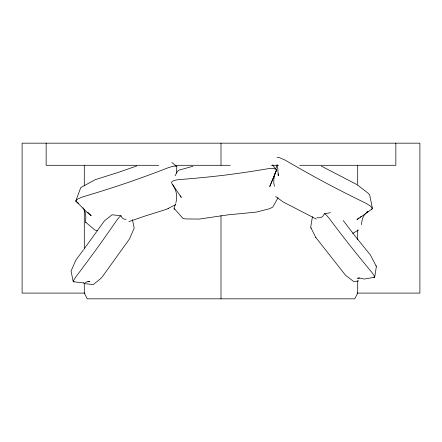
<?xml version="1.0" encoding="UTF-8"?>
<svg xmlns="http://www.w3.org/2000/svg" width="442" height="442" viewBox="0 0 442 442"><rect width="100%" height="100%" fill="white"/><g stroke="black" fill="none" stroke-linecap="round" stroke-linejoin="round"><path stroke-width="0.66" d="M357.81 185.226L368.031 193.126L369.634 194.778L372.391 208.287L372.236 208.784L360.059 217.619L356.937 219.47L359.158 217.845M83.682 282.957L73.267 281.731L73.648 280.322L76.024 276.648A248.824 38.984 -53.5 0 0 96.787 248.68A248.454 38.924 -53.5 0 0 116.589 220.541L119.462 216.956L121.091 215.779A179.872 28.177 -53.5 0 0 124.622 219.232A180.203 28.233 -53.5 0 0 126.125 219.243M136.705 165.982L118.959 172.192L95.306 179.645L80.753 187.574L75.759 201.066L86.792 212.061L91.196 215.674L87.754 212.232M359.468 277.841L357.479 278.245L360.462 278.195L364.142 279.051L374.694 277.25L376.369 266.504L370.313 254.857L356.147 237.404L343.246 220.58M276.062 171.043L269.769 186.601L276.559 169.916L272.432 164.921M270.156 185.64L270.581 184.668M75.77 200.784L77.963 198.867L82.61 196.917A306.334 80.035 -18.2 0 0 126.009 183.181A307.919 80.45 -18.2 0 0 168.562 167.601C171.082 167.032 174.7 165.032 176.933 166.838A265.67 69.411 -18.2 0 0 176.518 172.927M175.071 175.734L177.734 171.06L178.761 170.22L192.944 166.247M278.068 197.723L272.736 207.077L269.708 208.668L256.388 212.094L227.818 214.873L199.386 219.061L185.712 218.934L183.104 218.525L173.916 208.215A269.189 79.361 -7 0 0 175.607 203.74M84.665 248.166L104.494 220.801L112.058 214.795L120.937 215.751M83.593 249.608L75.825 260.183L71.074 271.034L73.195 281.631M83.753 282.725A179.872 28.177 -53.5 0 1 84.113 283.604L93.268 284.549L100.704 278.587L102.356 276.72L129.545 238.884L134.197 228.105L132.418 219.663M360.274 217.033L361.385 216.215M366.937 212.154L368.048 211.342M277.068 157.672L279.515 157.672L284.991 160.032A315.527 79.499 27.8 0 0 325.047 182.529A312.859 78.825 27.8 0 0 366.031 203.309L370.39 206.016L372.391 208.287M352.65 233.404L358.584 230.017M128.854 221.613L145.534 215.867L166.463 209.331L175.805 204.524M168.082 208.646L168.579 208.386M330.472 212.74L324.301 213.718A180.866 31.846 50.9 0 1 320.384 217.63A180.993 31.868 50.9 0 1 316.914 217.691M85.013 282.471L87.726 281.709L89.969 281.598L87.958 281.289M358.666 280.919L353.832 281.615L345.5 275.233L315.776 237.426M97.141 230.387L95.185 230.21L85.334 221.956A265.67 69.411 -18.2 0 0 84.472 210.315A264.161 69.018 -18.2 0 0 82.947 207.834M158.761 165.291L46.15 165.291L46.15 143.169M175.076 165.291L230.282 165.291M271.471 165.291L278.653 165.291M299.687 165.291L395.85 165.291L395.85 143.169M84.98 293.096L22.1 293.096L22.1 143.169L419.9 143.169L419.9 293.096L357.02 293.096M73.267 281.731L73.405 281.736A180.203 28.233 -53.5 0 1 74.118 281.438M324.428 213.668L326.041 214.773L329.075 218.204A246.387 43.382 50.9 0 0 349.915 245.376A246.531 43.41 50.9 0 0 371.799 272.289L374.004 275.344L374.75 277.162M85.654 222.409L86.03 222.553M174.844 209.281L174.076 208.806M321.378 166.12L356.838 184.535M316.428 219.133L283.013 201.895L275.659 196.447M171.85 162.485L176.618 166.385M276.399 169.33L273.51 168.43L268.482 168.645A301.792 88.975 -7 0 1 223.856 175.253A300.798 88.682 -7 0 1 178.999 179.585C176.43 180.076 172.861 180.071 171.314 182.48L171.369 182.778M180.121 195.729L181.292 197.414L171.75 183.336M376.043 265.802L376.236 266.183M312.643 217.685L312.411 216.818L310.72 227.044L311.113 228.171M310.919 227.79L315.914 237.697M278.134 173.866L278.294 175.706L277.504 164.816M357.705 165.291L357.705 185.215M357.705 229.879L357.705 239.498M357.705 280.725L357.705 293.096L354.738 298.831L87.262 298.831L84.295 293.096L84.295 283.477M221 143.169L221 165.291M221 215.541L221 298.831M84.295 165.291L84.295 185.905M84.295 209.956L84.295 249.117M373.755 277.051A180.993 31.868 50.9 0 1 374.529 277.294M175.91 202.629A269.189 79.361 -7 0 0 176.656 195.005A268.239 79.079 -7 0 0 172.734 184.739M276.559 169.916A269.189 79.361 -7 0 0 273.819 183.132A268.239 79.079 -7 0 0 274.488 186.281M75.897 201.303A264.161 69.018 -18.2 0 1 78.659 203.326M276.852 165.021A262.913 66.245 27.8 0 1 275.808 168.59M361.666 224.746A262.913 66.245 27.8 0 1 363.423 216.414A260.399 65.609 27.8 0 1 366.335 212.812M367.048 212.16A260.399 65.609 27.8 0 1 367.805 211.536M371.263 209.287A260.399 65.609 27.8 0 1 372.236 208.784"/></g></svg>
